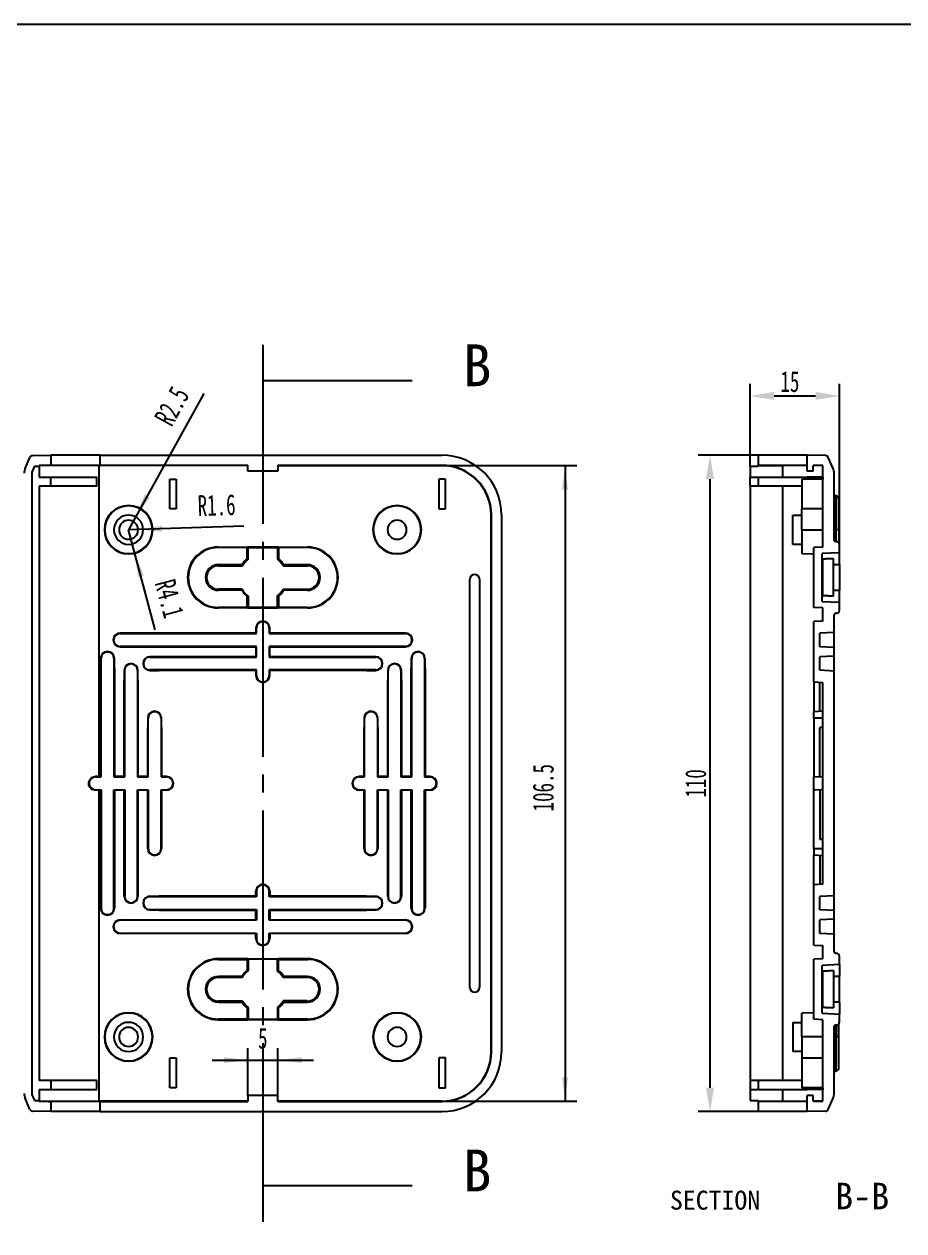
# Model space of a CAD drawing. Header units: millimetres. Extents: x 70 to 542, y 32 to 464.
# Drawn here: x 272.3 to 419.7, y 262.2 to 464.5 of the extents above; entities that cross this region are included whole.
import ezdxf

# ---------------------------------------------------------------- set-up
doc = ezdxf.new("R2010")
doc.units = ezdxf.units.MM
doc.header["$PDSIZE"] = -5
doc.linetypes.add('EB_DASHDOT', pattern=[39, 30, -3, 3, -3])
doc.layers.get('Defpoints').update_dxf_attribs({"linetype": 'CONTINUOUS'})
for name, color, linetype in [('1', 7, 'CONTINUOUS'), ('CAXA4', 3, 'CONTINUOUS'), ('TOP', 7, 'CONTINUOUS')]:
    doc.layers.add(name, color=color, linetype=linetype)
doc.styles.add('USERTXTSTYLE1', font='', dxfattribs={"width": 1.32619})
doc.styles.add('USERTXTSTYLE2', font='', dxfattribs={"width": 1.308886})
doc.styles.add('USERTXTSTYLE3', font='', dxfattribs={"width": 1.284056})
doc.styles.add('标准', font='', dxfattribs={"width": 0.667})
doc.styles.get('USERTXTSTYLE1').set_extended_font_data('仿宋_GB2312')
doc.styles.get('USERTXTSTYLE2').set_extended_font_data('仿宋_GB2312')
doc.styles.get('USERTXTSTYLE3').set_extended_font_data('仿宋_GB2312')
doc.styles.get('标准').set_extended_font_data('仿宋_GB2312')
doc.dimstyles.new('标准', dxfattribs={"dimtxt": 3.5, "dimasz": 4, "dimexe": 2, "dimexo": 0, "dimtad": 1, "dimdec": 1, "dimdsep": 46, "dimtxsty": '标准', "dimcen": 0, "dimdle": 6, "dimazin": 0, "dimtfac": 1, "dimtdec": 3, "dimtmove": 0, "dimatfit": 3, "dimfxl": 1, "dimtolj": 1, "dimtzin": 0, "dimarcsym": 0})

# ---------------------------------------------------------------- blocks, each defined once
blk = doc.blocks.new('*D2')
at = {"layer": 'CAXA4', "linetype": 'Continuous'}
for points in [[(362.93, 390.46), (362.43, 386.46), (363.43, 386.46)], [(362.93, 283.98), (362.43, 287.98), (363.43, 287.98)]]:
    blk.add_hatch(color=0, dxfattribs=at).paths.add_polyline_path(points, flags=0)
at = {"layer": 'CAXA4', "color": 0, "linetype": 'Continuous'}
for p, q in [((314.79, 390.46), (364.93, 390.46)), ((362.93, 390.46), (362.93, 283.98)), ((342.29, 283.98), (364.93, 283.98))]:
    blk.add_line(p, q, dxfattribs=at)
at = {"layer": 'CAXA4', "color": 0, "linetype": 'Continuous', "insert": (357.51, 332.52), "char_height": 3.5, "attachment_point": 1, "rotation": 90, "style": '标准'}
blk.add_mtext('\\f仿宋_GB2312|b0|i0|p34;106.5', dxfattribs=at)
blk = doc.blocks.new('*D3')
at = {"layer": 'CAXA4', "linetype": 'Continuous'}
for points in [[(309.79, 290.83), (305.79, 290.33), (305.79, 291.33)], [(314.79, 290.83), (318.79, 290.33), (318.79, 291.33)]]:
    blk.add_hatch(color=0, dxfattribs=at).paths.add_polyline_path(points, flags=0)
at = {"layer": 'CAXA4', "color": 0, "linetype": 'Continuous'}
for p, q in [((309.79, 284.92), (309.79, 292.83)), ((314.79, 284.92), (314.79, 292.83)), ((303.79, 290.83), (320.79, 290.83))]:
    blk.add_line(p, q, dxfattribs=at)
at = {"layer": 'CAXA4', "color": 0, "linetype": 'Continuous', "insert": (311.49, 296.25), "char_height": 3.5, "attachment_point": 1, "style": '标准'}
blk.add_mtext('\\f仿宋_GB2312|b0|i0|p34;5', dxfattribs=at)
blk = doc.blocks.new('*D4')
at = {"layer": 'CAXA4', "linetype": 'Continuous'}
blk.add_hatch(color=0, dxfattribs=at).paths.add_polyline_path([(290.97, 381.87), (292.47, 385.61), (293.34, 385.13)], flags=0)
at = {"layer": 'CAXA4', "color": 0, "linetype": 'Continuous'}
blk.add_line((302.38, 402.56), (289.79, 379.72), dxfattribs=at)
at = {"layer": 'CAXA4', "color": 0, "linetype": 'Continuous', "insert": (293.96, 398.5), "char_height": 3.5, "attachment_point": 1, "rotation": 61.1202, "style": '标准'}
blk.add_mtext('\\f仿宋_GB2312|b0|i0|p34;R2.5', dxfattribs=at)
blk = doc.blocks.new('*D5')
at = {"layer": 'CAXA4', "linetype": 'Continuous'}
blk.add_hatch(color=0, dxfattribs=at).paths.add_polyline_path([(291.39, 379.77), (295.37, 380.39), (295.4, 379.39)], flags=0)
at = {"layer": 'CAXA4', "color": 0, "linetype": 'Continuous'}
blk.add_line((309.09, 380.31), (289.79, 379.72), dxfattribs=at)
at = {"layer": 'CAXA4', "color": 0, "linetype": 'Continuous', "insert": (301.31, 385.5), "char_height": 3.5, "attachment_point": 1, "rotation": 1.7402, "style": '标准'}
blk.add_mtext('\\f仿宋_GB2312|b0|i0|p34;R1.6', dxfattribs=at)
blk = doc.blocks.new('*D6')
at = {"layer": 'CAXA4', "linetype": 'Continuous'}
blk.add_hatch(color=0, dxfattribs=at).paths.add_polyline_path([(290.83, 375.8), (292.35, 372.06), (291.38, 371.8)], flags=0)
at = {"layer": 'CAXA4', "color": 0, "linetype": 'Continuous'}
blk.add_line((294.25, 362.95), (289.79, 379.72), dxfattribs=at)
at = {"layer": 'CAXA4', "color": 0, "linetype": 'Continuous', "insert": (297.53, 371.71), "char_height": 3.5, "attachment_point": 1, "rotation": 284.9033, "style": '标准'}
blk.add_mtext('\\f仿宋_GB2312|b0|i0|p34;R4.1', dxfattribs=at)
blk = doc.blocks.new('*D7')
at = {"layer": 'Defpoints', "color": 0}
for p in [(408.92, 402.15), (393.97, 390.38), (408.92, 377.22)]:
    blk.add_point(p, dxfattribs=at)
at = {"layer": 'TOP', "color": 0, "lineweight": -2}
for p, q in [((393.97, 390.38), (393.97, 404.15)), ((408.92, 377.22), (408.92, 404.15)), ((397.97, 402.15), (404.92, 402.15))]:
    blk.add_line(p, q, dxfattribs=at)
at = {"layer": 'TOP', "color": 0}
for points in [[(397.97, 402.82), (397.97, 401.48), (393.97, 402.15)], [(404.92, 402.82), (404.92, 401.48), (408.92, 402.15)]]:
    blk.add_solid(points, dxfattribs=at)
at = {"layer": 'TOP', "color": 0, "insert": (400.61, 404.53), "char_height": 3.5, "attachment_point": 5, "style": '标准'}
blk.add_mtext('\\A1;15', dxfattribs=at)
blk = doc.blocks.new('*D8')
at = {"layer": 'Defpoints', "color": 0}
for p in [(395.27, 392.22), (387.22, 282.22), (395.27, 282.22)]:
    blk.add_point(p, dxfattribs=at)
at = {"layer": 'TOP', "color": 0, "lineweight": -2}
for p, q in [((395.27, 392.22), (385.22, 392.22)), ((387.22, 388.22), (387.22, 286.22)), ((395.27, 282.22), (385.22, 282.22))]:
    blk.add_line(p, q, dxfattribs=at)
at = {"layer": 'TOP', "color": 0}
for points in [[(386.55, 388.22), (387.89, 388.22), (387.22, 392.22)], [(386.55, 286.22), (387.89, 286.22), (387.22, 282.22)]]:
    blk.add_solid(points, dxfattribs=at)
at = {"layer": 'TOP', "color": 0, "insert": (384.84, 337.22), "char_height": 3.5, "attachment_point": 5, "rotation": 90, "style": '标准'}
blk.add_mtext('\\A1;110', dxfattribs=at)

msp = doc.modelspace()

# ---------------------------------------------------------------- linework, layer by layer
at = {"layer": '1', "color": 7, "linetype": 'EB_DASHDOT'}
msp.add_line((312.29, 410.69), (312.29, 263.76), dxfattribs=at)
at = {"layer": '1', "color": 7, "linetype": 'Continuous'}
for p, q in [((337.29, 404.69), (312.29, 404.69)), ((272.46, 390), (273.26, 391.85)), ((274.03, 390.36), (273.59, 389.35)), ((273.71, 392.15), (276.79, 392.22)), ((274.03, 390.36), (274.79, 390.38)), ((274.79, 390.48), (274.79, 390.38)), ((274.79, 390.38), (274.79, 388.52)), ((276.79, 392.22), (276.79, 390.52)), ((284.84, 338.38), (284.84, 390.46)), ((285.04, 390.52), (285.04, 392.22)), ((285.04, 392.22), (342.29, 392.22)), ((285.04, 390.52), (309.79, 390.52)), ((309.79, 390.46), (285.04, 390.46)), ((309.79, 389.52), (309.79, 390.52)), ((314.79, 390.52), (314.79, 389.52)), ((314.79, 390.52), (342.29, 390.52)), ((342.29, 390.46), (314.79, 390.46)), ((393.97, 390.38), (395.27, 390.38)), ((393.97, 390.38), (393.97, 388.52)), ((395.27, 392.22), (395.27, 390.52)), ((395.27, 390.48), (395.27, 390.38)), ((399.36, 390.46), (399.36, 388.52)), ((403.52, 389.52), (403.52, 392.22)), ((406.6, 392.15), (403.52, 392.22)), ((406.12, 390.46), (404.52, 390.5)), ((404.52, 389.52), (404.52, 390.5)), ((406.12, 376.82), (406.12, 390.46)), ((407.85, 390), (407.05, 391.85)), ((273.59, 389.35), (273.59, 285.09)), ((274.79, 388.52), (276.79, 388.52)), ((276.79, 388.52), (284.49, 388.52)), ((276.79, 387.02), (276.79, 388.52)), ((284.49, 387.02), (284.49, 388.52)), ((314.79, 389.52), (309.79, 389.52)), ((393.97, 388.52), (395.27, 388.52)), ((393.97, 387.02), (393.97, 388.52)), ((395.27, 388.52), (395.27, 387.02)), ((395.27, 388.52), (403.5, 388.52)), ((406.11, 388.52), (403.5, 388.52)), ((403.5, 388.22), (403.5, 388.52)), ((404.52, 389.52), (403.52, 389.52)), ((406.11, 388.52), (406.11, 388.22)), ((408.02, 377.97), (408.02, 389.21)), ((274.79, 387.02), (274.79, 287.42)), ((276.79, 387.02), (274.79, 387.02)), ((284.49, 387.02), (276.79, 387.02)), ((296.69, 383.22), (296.69, 388.22)), ((296.69, 388.22), (297.79, 388.22)), ((297.79, 388.22), (297.79, 383.22)), ((342.89, 388.22), (341.79, 388.22)), ((341.79, 388.22), (341.79, 383.22)), ((342.89, 383.22), (342.89, 388.22)), ((395.27, 387.02), (393.97, 387.02)), ((393.97, 387.02), (393.97, 287.42)), ((402.62, 387.02), (395.27, 387.02)), ((399.36, 387.02), (399.36, 287.42)), ((406.12, 388.22), (402.62, 388.22)), ((402.62, 388.22), (402.62, 383.22)), ((408.34, 385.41), (408.26, 385.41)), ((408.26, 385.41), (408.26, 379.72)), ((408.34, 385.41), (408.34, 379.72)), ((408.82, 384.91), (408.82, 379.72)), ((297.79, 383.22), (296.69, 383.22)), ((341.79, 383.22), (342.89, 383.22)), ((350.53, 292.22), (350.53, 382.22)), ((350.59, 292.22), (350.59, 382.22)), ((352.29, 382.22), (352.29, 292.22)), ((406.12, 383.22), (402.62, 383.22)), ((402.62, 379.72), (402.62, 383.22)), ((401.12, 382.17), (402.62, 382.17)), ((401.12, 377.27), (401.12, 382.17)), ((285.73, 379.72), (285.79, 379.72)), ((293.79, 379.72), (293.85, 379.72)), ((330.73, 379.72), (330.79, 379.72)), ((338.79, 379.72), (338.85, 379.72)), ((402.62, 379.72), (406.12, 379.72)), ((402.62, 379.72), (402.62, 375.72)), ((408.26, 377.72), (408.26, 379.72)), ((408.26, 379.72), (408.34, 379.72)), ((408.34, 377.72), (408.34, 379.72)), ((408.82, 379.72), (408.34, 379.72)), ((408.82, 379.72), (408.82, 377.52)), ((304.79, 376.73), (304.79, 376.82)), ((304.79, 376.82), (309.73, 376.82)), ((309.64, 376.73), (304.79, 376.73)), ((309.73, 376.82), (309.64, 376.73)), ((309.64, 374.85), (309.64, 376.73)), ((314.85, 376.82), (309.73, 376.82)), ((309.81, 376.74), (309.73, 376.82)), ((309.81, 376.74), (314.77, 376.74)), ((309.81, 374.77), (309.81, 376.74)), ((314.85, 376.82), (314.77, 376.74)), ((314.77, 376.74), (314.77, 374.77)), ((314.94, 376.73), (314.85, 376.82)), ((314.85, 376.82), (319.79, 376.82)), ((314.94, 376.73), (314.94, 374.85)), ((319.79, 376.73), (314.94, 376.73)), ((319.79, 376.82), (319.79, 376.73)), ((402.62, 377.27), (401.12, 377.27)), ((406.12, 376.82), (404.62, 376.74)), ((404.62, 366.7), (404.62, 376.74)), ((408.42, 377.72), (408.27, 377.72)), ((408.92, 375.87), (408.92, 377.22)), ((402.62, 375.72), (404.62, 375.69)), ((408.92, 375.87), (406.02, 375.72)), ((406.02, 367.72), (406.02, 375.72)), ((406.12, 368.59), (406.12, 374.85)), ((407.92, 373.87), (407.92, 374.85)), ((408.92, 373.92), (408.92, 375.87)), ((304.84, 373.87), (308.8, 373.87)), ((304.84, 373.77), (304.84, 373.7)), ((308.86, 373.77), (304.84, 373.77)), ((304.84, 373.7), (308.9, 373.7)), ((315.68, 373.7), (319.74, 373.7)), ((319.74, 373.77), (315.72, 373.77)), ((315.78, 373.87), (319.74, 373.87)), ((319.74, 373.7), (319.74, 373.77)), ((407.92, 369.57), (407.92, 373.87)), ((408.92, 373.92), (408.92, 369.52)), ((346.99, 303.02), (346.99, 371.42)), ((348.59, 371.42), (348.59, 303.02)), ((304.84, 369.75), (304.84, 369.67)), ((308.81, 369.75), (304.84, 369.75)), ((304.84, 369.67), (308.86, 369.67)), ((308.8, 369.57), (304.84, 369.57)), ((309.64, 366.72), (309.64, 368.59)), ((309.81, 368.58), (309.81, 366.7)), ((314.77, 366.7), (314.77, 368.68)), ((314.94, 368.59), (314.94, 366.72)), ((315.68, 369.75), (319.74, 369.75)), ((315.72, 369.67), (319.74, 369.67)), ((319.74, 369.57), (315.78, 369.57)), ((319.74, 369.67), (319.74, 369.75)), ((407.92, 368.59), (407.92, 369.57)), ((408.92, 367.57), (408.92, 369.52)), ((304.79, 366.72), (309.64, 366.72)), ((304.79, 366.62), (304.79, 366.72)), ((309.73, 366.62), (304.79, 366.62)), ((309.64, 366.72), (309.73, 366.62)), ((309.73, 366.62), (309.81, 366.7)), ((309.73, 366.62), (314.85, 366.62)), ((314.77, 366.7), (309.81, 366.7)), ((314.77, 366.7), (314.85, 366.62)), ((314.85, 366.62), (314.94, 366.72)), ((319.79, 366.62), (314.85, 366.62)), ((314.94, 366.72), (319.79, 366.72)), ((319.79, 366.72), (319.79, 366.62)), ((406.12, 366.62), (404.62, 366.7)), ((406.02, 367.72), (408.92, 367.57)), ((406.12, 364.4), (406.12, 366.62)), ((408.92, 366.22), (408.92, 367.57)), ((406.12, 364.4), (404.62, 364.32)), ((404.62, 354.22), (404.62, 364.32)), ((408.02, 362.5), (408.02, 365.47)), ((408.42, 365.72), (408.27, 365.72)), ((288.36, 362.4), (288.36, 362.32)), ((289.94, 362.4), (288.36, 362.4)), ((288.36, 362.32), (311.21, 362.32)), ((289.94, 362.4), (311.14, 362.4)), ((289.94, 362.4), (289.94, 362.38)), ((311.16, 362.38), (289.94, 362.38)), ((311.21, 363.25), (311.14, 363.25)), ((311.14, 363.25), (311.14, 362.4)), ((311.14, 362.4), (311.16, 362.38)), ((311.21, 362.32), (311.16, 362.38)), ((311.21, 362.32), (311.21, 363.25)), ((313.44, 363.25), (313.36, 363.25)), ((313.36, 363.25), (313.36, 362.32)), ((313.42, 362.38), (313.36, 362.32)), ((313.36, 362.32), (336.21, 362.32)), ((313.42, 362.38), (313.44, 362.4)), ((334.64, 362.38), (313.42, 362.38)), ((313.44, 362.4), (313.44, 363.25)), ((313.44, 362.4), (334.64, 362.4)), ((336.21, 362.4), (334.64, 362.4)), ((334.64, 362.38), (334.64, 362.4)), ((336.21, 362.32), (336.21, 362.4)), ((408.02, 362.5), (405.62, 362.38)), ((405.62, 360.12), (405.62, 362.38)), ((408.02, 359.99), (408.02, 362.5)), ((288.36, 360.17), (288.36, 360.09)), ((311.21, 360.17), (288.36, 360.17)), ((288.36, 360.09), (289.94, 360.09)), ((289.94, 360.12), (289.94, 360.09)), ((289.94, 360.12), (311.16, 360.12)), ((311.14, 360.09), (289.94, 360.09)), ((311.16, 360.12), (311.14, 360.09)), ((311.14, 360.09), (311.14, 358.45)), ((311.21, 360.17), (311.16, 360.12)), ((311.21, 358.37), (311.21, 360.17)), ((313.42, 360.12), (313.36, 360.17)), ((313.36, 360.17), (313.36, 358.37)), ((336.21, 360.17), (313.36, 360.17)), ((313.44, 360.09), (313.42, 360.12)), ((313.42, 360.12), (334.64, 360.12)), ((313.44, 358.45), (313.44, 360.09)), ((334.64, 360.09), (313.44, 360.09)), ((334.64, 360.09), (334.64, 360.12)), ((334.64, 360.09), (336.21, 360.09)), ((336.21, 360.09), (336.21, 360.17)), ((408.02, 359.99), (405.62, 360.12)), ((408.02, 358.55), (408.02, 359.99)), ((285.11, 358.15), (285.11, 356.57)), ((285.19, 358.15), (285.11, 358.15)), ((285.19, 338.3), (285.19, 358.15)), ((287.42, 358.15), (287.34, 358.15)), ((287.34, 358.15), (287.34, 338.3)), ((287.42, 356.57), (287.42, 358.15)), ((293.36, 358.45), (293.36, 358.37)), ((294.94, 358.45), (293.36, 358.45)), ((293.36, 358.37), (311.21, 358.37)), ((294.94, 358.45), (294.94, 358.43)), ((294.94, 358.45), (311.14, 358.45)), ((311.16, 358.43), (294.94, 358.43)), ((311.14, 358.45), (311.16, 358.43)), ((311.21, 358.37), (311.16, 358.43)), ((313.42, 358.43), (313.36, 358.37)), ((313.36, 358.37), (331.21, 358.37)), ((313.42, 358.43), (313.44, 358.45)), ((329.64, 358.43), (313.42, 358.43)), ((313.44, 358.45), (329.64, 358.45)), ((331.21, 358.45), (329.64, 358.45)), ((329.64, 358.43), (329.64, 358.45)), ((331.21, 358.37), (331.21, 358.45)), ((337.16, 358.15), (337.16, 356.57)), ((337.24, 358.15), (337.16, 358.15)), ((337.24, 338.3), (337.24, 358.15)), ((339.47, 358.15), (339.39, 358.15)), ((339.39, 358.15), (339.39, 338.3)), ((339.47, 356.57), (339.47, 358.15)), ((408.02, 358.55), (405.62, 358.43)), ((405.62, 356.17), (405.62, 358.43)), ((408.02, 356.04), (408.02, 358.55)), ((285.11, 338.38), (285.11, 356.57)), ((285.14, 356.57), (285.11, 356.57)), ((285.14, 356.57), (285.14, 338.35)), ((287.39, 338.35), (287.39, 356.57)), ((287.42, 356.57), (287.39, 356.57)), ((287.42, 356.57), (287.42, 338.38)), ((289.06, 356.15), (289.06, 354.57)), ((289.14, 356.15), (289.06, 356.15)), ((289.14, 338.3), (289.14, 356.15)), ((291.37, 356.15), (291.29, 356.15)), ((291.29, 356.15), (291.29, 338.3)), ((291.37, 354.57), (291.37, 356.15)), ((293.36, 356.22), (293.36, 356.14)), ((311.21, 356.22), (293.36, 356.22)), ((293.36, 356.14), (294.94, 356.14)), ((294.94, 356.17), (294.94, 356.14)), ((294.94, 356.17), (311.16, 356.17)), ((311.14, 356.14), (294.94, 356.14)), ((311.16, 356.17), (311.14, 356.14)), ((311.14, 356.14), (311.14, 355.3)), ((311.21, 356.22), (311.16, 356.17)), ((311.21, 355.3), (311.21, 356.22)), ((313.36, 356.22), (313.42, 356.17)), ((313.36, 356.22), (313.36, 355.3)), ((331.21, 356.22), (313.36, 356.22)), ((313.44, 356.14), (313.42, 356.17)), ((313.42, 356.17), (329.64, 356.17)), ((313.44, 355.3), (313.44, 356.14)), ((329.64, 356.14), (313.44, 356.14)), ((329.64, 356.14), (329.64, 356.17)), ((329.64, 356.14), (331.21, 356.14)), ((331.21, 356.14), (331.21, 356.22)), ((333.21, 356.15), (333.21, 354.57)), ((333.29, 356.15), (333.21, 356.15)), ((333.29, 338.3), (333.29, 356.15)), ((335.52, 356.15), (335.44, 356.15)), ((335.44, 356.15), (335.44, 338.3)), ((335.52, 354.57), (335.52, 356.15)), ((337.19, 356.57), (337.16, 356.57)), ((337.16, 338.38), (337.16, 356.57)), ((337.19, 356.57), (337.19, 338.35)), ((339.44, 338.35), (339.44, 356.57)), ((339.47, 356.57), (339.44, 356.57)), ((339.47, 356.57), (339.47, 338.38)), ((408.02, 356.04), (405.62, 356.17)), ((408.02, 318.4), (408.02, 356.04)), ((289.06, 338.38), (289.06, 354.57)), ((289.09, 354.57), (289.06, 354.57)), ((289.09, 354.57), (289.09, 338.35)), ((291.37, 354.57), (291.34, 354.57)), ((291.34, 338.35), (291.34, 354.57)), ((291.37, 354.57), (291.37, 338.38)), ((311.14, 355.3), (311.21, 355.3)), ((313.36, 355.3), (313.44, 355.3)), ((333.24, 354.57), (333.21, 354.57)), ((333.21, 338.38), (333.21, 354.57)), ((333.24, 354.57), (333.24, 338.35)), ((335.49, 338.35), (335.49, 354.57)), ((335.52, 354.57), (335.49, 354.57)), ((335.52, 354.57), (335.52, 338.38)), ((404.62, 354.22), (406.12, 354.14)), ((404.62, 354.22), (404.62, 349.22)), ((405.62, 349.28), (405.62, 354.17)), ((406.12, 320.3), (406.12, 354.14)), ((293.09, 348.15), (293.01, 348.15)), ((293.01, 348.15), (293.01, 346.57)), ((293.09, 338.3), (293.09, 348.15)), ((295.32, 348.15), (295.24, 348.15)), ((295.24, 348.15), (295.24, 338.3)), ((295.32, 346.57), (295.32, 348.15)), ((329.26, 348.15), (329.26, 346.57)), ((329.34, 348.15), (329.26, 348.15)), ((329.34, 338.3), (329.34, 348.15)), ((331.57, 348.15), (331.49, 348.15)), ((331.49, 348.15), (331.49, 338.3)), ((331.57, 346.57), (331.57, 348.15)), ((406.12, 349.3), (404.62, 349.22)), ((404.62, 348.15), (404.62, 349.22)), ((406.12, 348.15), (404.62, 348.15)), ((404.62, 348.15), (404.62, 338.3)), ((293.04, 346.57), (293.01, 346.57)), ((293.01, 338.38), (293.01, 346.57)), ((293.04, 346.57), (293.04, 338.35)), ((295.32, 346.57), (295.29, 346.57)), ((295.29, 338.35), (295.29, 346.57)), ((295.32, 346.57), (295.32, 338.38)), ((329.26, 338.38), (329.26, 346.57)), ((329.29, 346.57), (329.26, 346.57)), ((329.29, 346.57), (329.29, 338.35)), ((331.54, 338.35), (331.54, 346.57)), ((331.57, 346.57), (331.54, 346.57)), ((331.57, 346.57), (331.57, 338.38)), ((406.12, 346.57), (405.62, 346.57)), ((405.62, 338.35), (405.62, 346.57)), ((284.26, 338.38), (284.26, 338.3)), ((284.26, 338.3), (285.19, 338.3)), ((285.11, 338.38), (284.84, 338.38)), ((285.14, 338.35), (285.11, 338.38)), ((285.19, 338.3), (285.14, 338.35)), ((287.34, 338.3), (287.39, 338.35)), ((287.34, 338.3), (289.14, 338.3)), ((287.42, 338.38), (287.39, 338.35)), ((289.06, 338.38), (287.42, 338.38)), ((289.09, 338.35), (289.06, 338.38)), ((289.09, 338.35), (289.14, 338.3)), ((291.34, 338.35), (291.29, 338.3)), ((291.29, 338.3), (293.09, 338.3)), ((291.37, 338.38), (291.34, 338.35)), ((293.01, 338.38), (291.37, 338.38)), ((293.04, 338.35), (293.01, 338.38)), ((293.09, 338.3), (293.04, 338.35)), ((295.24, 338.3), (295.29, 338.35)), ((295.24, 338.3), (296.16, 338.3)), ((295.32, 338.38), (295.29, 338.35)), ((296.16, 338.38), (295.32, 338.38)), ((296.16, 338.3), (296.16, 338.38)), ((328.41, 338.38), (328.41, 338.3)), ((329.26, 338.38), (328.41, 338.38)), ((328.41, 338.3), (329.34, 338.3)), ((329.29, 338.35), (329.26, 338.38)), ((329.34, 338.3), (329.29, 338.35)), ((331.49, 338.3), (331.54, 338.35)), ((331.49, 338.3), (333.29, 338.3)), ((331.57, 338.38), (331.54, 338.35)), ((333.21, 338.38), (331.57, 338.38)), ((333.24, 338.35), (333.21, 338.38)), ((333.29, 338.3), (333.24, 338.35)), ((335.44, 338.3), (335.49, 338.35)), ((335.44, 338.3), (337.24, 338.3)), ((335.52, 338.38), (335.49, 338.35)), ((337.16, 338.38), (335.52, 338.38)), ((337.19, 338.35), (337.16, 338.38)), ((337.24, 338.3), (337.19, 338.35)), ((339.39, 338.3), (339.44, 338.35)), ((339.39, 338.3), (340.31, 338.3)), ((339.47, 338.38), (339.44, 338.35)), ((340.31, 338.38), (339.47, 338.38)), ((340.31, 338.3), (340.31, 338.38)), ((404.62, 338.3), (406.12, 338.38)), ((404.62, 336.15), (404.62, 338.3)), ((284.26, 336.15), (284.26, 336.07)), ((284.26, 336.15), (285.19, 336.15)), ((285.11, 336.07), (284.84, 336.07)), ((284.84, 283.98), (284.84, 336.07)), ((285.11, 336.07), (285.14, 336.1)), ((285.11, 317.87), (285.11, 336.07)), ((285.14, 336.1), (285.19, 336.15)), ((285.14, 317.87), (285.14, 336.1)), ((285.19, 336.15), (285.19, 316.3)), ((287.39, 336.1), (287.34, 336.15)), ((287.34, 316.3), (287.34, 336.15)), ((287.34, 336.15), (289.14, 336.15)), ((287.39, 336.1), (287.42, 336.07)), ((287.39, 336.1), (287.39, 317.87)), ((289.06, 336.07), (287.42, 336.07)), ((287.42, 336.07), (287.42, 317.87)), ((289.09, 336.1), (289.06, 336.07)), ((289.06, 319.87), (289.06, 336.07)), ((289.09, 336.1), (289.14, 336.15)), ((289.09, 319.87), (289.09, 336.1)), ((289.14, 336.15), (289.14, 318.3)), ((291.34, 336.1), (291.29, 336.15)), ((291.29, 318.3), (291.29, 336.15)), ((291.29, 336.15), (293.09, 336.15)), ((291.34, 336.1), (291.37, 336.07)), ((291.34, 336.1), (291.34, 319.87)), ((293.01, 336.07), (291.37, 336.07)), ((291.37, 336.07), (291.37, 319.87)), ((293.01, 336.07), (293.04, 336.1)), ((293.01, 327.87), (293.01, 336.07)), ((293.04, 336.1), (293.09, 336.15)), ((293.04, 327.87), (293.04, 336.1)), ((293.09, 336.15), (293.09, 326.3)), ((295.29, 336.1), (295.24, 336.15)), ((295.24, 326.3), (295.24, 336.15)), ((295.24, 336.15), (296.16, 336.15)), ((295.29, 336.1), (295.32, 336.07)), ((295.29, 336.1), (295.29, 327.87)), ((296.16, 336.07), (295.32, 336.07)), ((295.32, 336.07), (295.32, 327.87)), ((296.16, 336.07), (296.16, 336.15)), ((328.41, 336.15), (328.41, 336.07)), ((328.41, 336.15), (329.34, 336.15)), ((329.26, 336.07), (328.41, 336.07)), ((329.26, 336.07), (329.29, 336.1)), ((329.26, 327.87), (329.26, 336.07)), ((329.29, 336.1), (329.34, 336.15)), ((329.29, 327.87), (329.29, 336.1)), ((329.34, 336.15), (329.34, 326.3)), ((331.54, 336.1), (331.49, 336.15)), ((331.49, 336.15), (333.29, 336.15)), ((331.49, 326.3), (331.49, 336.15)), ((331.54, 336.1), (331.57, 336.07)), ((331.54, 336.1), (331.54, 327.87)), ((333.21, 336.07), (331.57, 336.07)), ((331.57, 336.07), (331.57, 327.87)), ((333.21, 336.07), (333.24, 336.1)), ((333.21, 319.87), (333.21, 336.07)), ((333.24, 336.1), (333.29, 336.15)), ((333.24, 319.87), (333.24, 336.1)), ((333.29, 336.15), (333.29, 318.3)), ((335.49, 336.1), (335.44, 336.15)), ((335.44, 336.15), (337.24, 336.15)), ((335.44, 318.3), (335.44, 336.15)), ((335.49, 336.1), (335.49, 319.87)), ((335.49, 336.1), (335.52, 336.07)), ((337.16, 336.07), (335.52, 336.07)), ((335.52, 336.07), (335.52, 319.87)), ((337.16, 336.07), (337.19, 336.1)), ((337.16, 317.87), (337.16, 336.07)), ((337.19, 336.1), (337.24, 336.15)), ((337.19, 317.87), (337.19, 336.1)), ((337.24, 336.15), (337.24, 316.3)), ((339.44, 336.1), (339.39, 336.15)), ((339.39, 336.15), (340.31, 336.15)), ((339.39, 316.3), (339.39, 336.15)), ((339.47, 336.07), (339.44, 336.1)), ((339.44, 336.1), (339.44, 317.87)), ((340.31, 336.07), (339.47, 336.07)), ((339.47, 336.07), (339.47, 317.87)), ((340.31, 336.07), (340.31, 336.15)), ((406.12, 336.07), (404.62, 336.15)), ((404.62, 326.3), (404.62, 336.15)), ((405.62, 336.1), (405.62, 327.87)), ((293.01, 326.3), (293.01, 327.87)), ((293.01, 327.87), (293.04, 327.87)), ((295.29, 327.87), (295.32, 327.87)), ((295.32, 327.87), (295.32, 326.3)), ((329.26, 326.3), (329.26, 327.87)), ((329.26, 327.87), (329.29, 327.87)), ((331.54, 327.87), (331.57, 327.87)), ((331.57, 327.87), (331.57, 326.3)), ((405.62, 327.87), (406.12, 327.87)), ((293.01, 326.3), (293.09, 326.3)), ((295.24, 326.3), (295.32, 326.3)), ((329.26, 326.3), (329.34, 326.3)), ((331.49, 326.3), (331.57, 326.3)), ((404.62, 326.3), (406.12, 326.3)), ((404.62, 326.3), (404.62, 325.22)), ((404.62, 325.22), (406.12, 325.14)), ((404.62, 320.22), (404.62, 325.22)), ((405.62, 325.17), (405.62, 320.28)), ((289.06, 318.3), (289.06, 319.87)), ((289.06, 319.87), (289.09, 319.87)), ((291.34, 319.87), (291.37, 319.87)), ((291.37, 319.87), (291.37, 318.3)), ((333.21, 318.3), (333.21, 319.87)), ((333.21, 319.87), (333.24, 319.87)), ((335.49, 319.87), (335.52, 319.87)), ((335.52, 319.87), (335.52, 318.3)), ((406.12, 320.3), (404.62, 320.22)), ((404.62, 310.12), (404.62, 320.22)), ((285.11, 316.3), (285.11, 317.87)), ((285.11, 317.87), (285.14, 317.87)), ((287.39, 317.87), (287.42, 317.87)), ((287.42, 317.87), (287.42, 316.3)), ((289.06, 318.3), (289.14, 318.3)), ((291.29, 318.3), (291.37, 318.3)), ((293.36, 318.3), (293.36, 318.22)), ((293.36, 318.3), (294.94, 318.3)), ((311.21, 318.22), (293.36, 318.22)), ((294.94, 318.3), (294.94, 318.28)), ((311.14, 318.3), (294.94, 318.3)), ((294.94, 318.28), (311.16, 318.28)), ((311.21, 319.15), (311.14, 319.15)), ((311.14, 318.3), (311.14, 319.15)), ((311.16, 318.28), (311.14, 318.3)), ((311.16, 318.28), (311.21, 318.22)), ((311.21, 319.15), (311.21, 318.22)), ((313.44, 319.15), (313.36, 319.15)), ((313.36, 318.22), (313.36, 319.15)), ((313.36, 318.22), (313.42, 318.28)), ((331.21, 318.22), (313.36, 318.22)), ((313.44, 318.3), (313.42, 318.28)), ((313.42, 318.28), (329.64, 318.28)), ((313.44, 319.15), (313.44, 318.3)), ((329.64, 318.3), (313.44, 318.3)), ((329.64, 318.3), (331.21, 318.3)), ((329.64, 318.28), (329.64, 318.3)), ((331.21, 318.22), (331.21, 318.3)), ((333.21, 318.3), (333.29, 318.3)), ((335.44, 318.3), (335.52, 318.3)), ((337.16, 316.3), (337.16, 317.87)), ((337.16, 317.87), (337.19, 317.87)), ((339.44, 317.87), (339.47, 317.87)), ((339.47, 317.87), (339.47, 316.3)), ((408.02, 318.4), (405.62, 318.28)), ((405.62, 316.02), (405.62, 318.28)), ((408.02, 315.89), (408.02, 318.4)), ((285.11, 316.3), (285.19, 316.3)), ((287.34, 316.3), (287.42, 316.3)), ((293.36, 316.07), (293.36, 315.99)), ((293.36, 316.07), (311.21, 316.07)), ((294.94, 315.99), (293.36, 315.99)), ((311.16, 316.02), (294.94, 316.02)), ((294.94, 316.02), (294.94, 315.99)), ((294.94, 315.99), (311.14, 315.99)), ((311.14, 315.99), (311.16, 316.02)), ((311.14, 314.35), (311.14, 315.99)), ((311.16, 316.02), (311.21, 316.07)), ((311.21, 316.07), (311.21, 314.27)), ((313.42, 316.02), (313.36, 316.07)), ((313.36, 314.27), (313.36, 316.07)), ((313.36, 316.07), (331.21, 316.07)), ((329.64, 316.02), (313.42, 316.02)), ((313.42, 316.02), (313.44, 315.99)), ((313.44, 315.99), (313.44, 314.35)), ((313.44, 315.99), (329.64, 315.99)), ((329.64, 315.99), (329.64, 316.02)), ((331.21, 315.99), (329.64, 315.99)), ((331.21, 315.99), (331.21, 316.07)), ((337.16, 316.3), (337.24, 316.3)), ((339.39, 316.3), (339.47, 316.3)), ((408.02, 315.89), (405.62, 316.02)), ((408.02, 314.45), (408.02, 315.89)), ((288.36, 314.35), (288.36, 314.27)), ((288.36, 314.35), (289.94, 314.35)), ((311.21, 314.27), (288.36, 314.27)), ((289.94, 314.35), (289.94, 314.33)), ((289.94, 314.35), (311.14, 314.35)), ((289.94, 314.33), (311.16, 314.33)), ((311.16, 314.33), (311.14, 314.35)), ((311.21, 314.27), (311.16, 314.33)), ((313.36, 314.27), (313.42, 314.33)), ((336.21, 314.27), (313.36, 314.27)), ((313.44, 314.35), (313.42, 314.33)), ((313.42, 314.33), (334.64, 314.33)), ((313.44, 314.35), (334.64, 314.35)), ((334.64, 314.35), (336.21, 314.35)), ((334.64, 314.33), (334.64, 314.35)), ((336.21, 314.27), (336.21, 314.35)), ((408.02, 314.45), (405.62, 314.33)), ((405.62, 312.07), (405.62, 314.33)), ((408.02, 311.94), (408.02, 314.45)), ((288.36, 312.12), (288.36, 312.04)), ((288.36, 312.12), (311.21, 312.12)), ((289.94, 312.04), (288.36, 312.04)), ((289.94, 312.07), (289.94, 312.04)), ((311.16, 312.07), (289.94, 312.07)), ((311.14, 312.04), (289.94, 312.04)), ((311.14, 312.04), (311.16, 312.07)), ((311.14, 311.2), (311.14, 312.04)), ((311.21, 312.12), (311.16, 312.07)), ((311.21, 312.12), (311.21, 311.2)), ((313.36, 312.12), (313.42, 312.07)), ((313.36, 311.2), (313.36, 312.12)), ((313.36, 312.12), (336.21, 312.12)), ((334.64, 312.07), (313.42, 312.07)), ((313.42, 312.07), (313.44, 312.04)), ((313.44, 312.04), (313.44, 311.2)), ((334.64, 312.04), (313.44, 312.04)), ((334.64, 312.04), (334.64, 312.07)), ((336.21, 312.04), (334.64, 312.04)), ((336.21, 312.04), (336.21, 312.12)), ((408.02, 311.94), (405.62, 312.07)), ((408.02, 308.97), (408.02, 311.94)), ((311.14, 311.2), (311.21, 311.2)), ((313.36, 311.2), (313.44, 311.2)), ((404.62, 310.12), (406.12, 310.04)), ((406.12, 307.82), (406.12, 310.04)), ((304.79, 307.73), (304.79, 307.82)), ((309.73, 307.82), (304.79, 307.82)), ((304.79, 307.73), (309.64, 307.73)), ((309.64, 307.73), (309.73, 307.82)), ((309.64, 307.73), (309.64, 305.85)), ((309.73, 307.82), (314.85, 307.82)), ((309.73, 307.82), (309.81, 307.74)), ((314.77, 307.74), (309.81, 307.74)), ((309.81, 307.74), (309.81, 305.86)), ((314.77, 307.74), (314.85, 307.82)), ((314.77, 305.77), (314.77, 307.74)), ((314.85, 307.82), (314.94, 307.73)), ((319.79, 307.82), (314.85, 307.82)), ((314.94, 305.85), (314.94, 307.73)), ((314.94, 307.73), (319.79, 307.73)), ((319.79, 307.82), (319.79, 307.73)), ((406.12, 307.82), (404.62, 307.74)), ((404.62, 297.7), (404.62, 307.74)), ((408.42, 308.72), (408.27, 308.72)), ((408.92, 306.87), (408.92, 308.22)), ((408.92, 306.87), (406.02, 306.72)), ((406.02, 298.72), (406.02, 306.72)), ((406.12, 299.59), (406.12, 305.85)), ((407.92, 305.85), (407.92, 304.87)), ((408.92, 306.87), (408.92, 304.92)), ((308.8, 304.87), (304.84, 304.87)), ((304.84, 304.77), (304.84, 304.7)), ((304.84, 304.77), (308.86, 304.77)), ((308.81, 304.7), (304.84, 304.7)), ((319.74, 304.7), (315.68, 304.7)), ((315.72, 304.77), (319.74, 304.77)), ((319.74, 304.87), (315.78, 304.87)), ((319.74, 304.7), (319.74, 304.77)), ((407.92, 304.87), (407.92, 300.57)), ((408.92, 300.52), (408.92, 304.92)), ((304.84, 300.75), (304.84, 300.67)), ((304.84, 300.75), (308.9, 300.75)), ((308.86, 300.67), (304.84, 300.67)), ((304.84, 300.57), (308.8, 300.57)), ((309.64, 299.59), (309.64, 297.72)), ((309.81, 299.68), (309.81, 297.7)), ((314.77, 299.68), (314.77, 297.7)), ((314.94, 297.72), (314.94, 299.59)), ((319.74, 300.75), (315.68, 300.75)), ((319.74, 300.67), (315.72, 300.67)), ((315.78, 300.57), (319.74, 300.57)), ((319.74, 300.67), (319.74, 300.75)), ((407.92, 300.57), (407.92, 299.59)), ((408.92, 300.52), (408.92, 298.57)), ((309.64, 297.72), (304.79, 297.72)), ((304.79, 297.62), (304.79, 297.72)), ((304.79, 297.62), (309.73, 297.62)), ((309.73, 297.62), (309.64, 297.72)), ((309.73, 297.62), (309.81, 297.7)), ((314.85, 297.62), (309.73, 297.62)), ((309.81, 297.7), (314.77, 297.7)), ((314.85, 297.62), (314.77, 297.7)), ((314.94, 297.72), (314.85, 297.62)), ((314.85, 297.62), (319.79, 297.62)), ((319.79, 297.72), (314.94, 297.72)), ((319.79, 297.72), (319.79, 297.62)), ((404.62, 298.76), (402.62, 298.72)), ((402.62, 294.72), (402.62, 298.72)), ((406.12, 297.62), (404.62, 297.7)), ((406.02, 298.72), (408.92, 298.57)), ((406.12, 283.98), (406.12, 297.62)), ((408.92, 297.22), (408.92, 298.57)), ((401.12, 297.17), (402.62, 297.17)), ((401.12, 297.17), (401.12, 292.27)), ((408.02, 285.24), (408.02, 296.47)), ((408.26, 294.72), (408.26, 296.72)), ((408.42, 296.72), (408.27, 296.72)), ((408.34, 296.72), (408.34, 294.72)), ((408.82, 294.72), (408.82, 296.92)), ((285.79, 294.72), (285.73, 294.72)), ((293.85, 294.72), (293.79, 294.72)), ((330.79, 294.72), (330.73, 294.72)), ((338.85, 294.72), (338.79, 294.72)), ((406.12, 294.72), (402.62, 294.72)), ((402.62, 294.72), (402.62, 291.22)), ((408.26, 289.04), (408.26, 294.72)), ((408.26, 294.72), (408.34, 294.72)), ((408.34, 289.04), (408.34, 294.72)), ((408.82, 294.72), (408.34, 294.72)), ((408.82, 289.54), (408.82, 294.72)), ((296.69, 286.22), (296.69, 291.22)), ((296.69, 291.22), (297.79, 291.22)), ((297.79, 291.22), (297.79, 286.22)), ((341.79, 291.22), (341.79, 286.22)), ((342.89, 291.22), (341.79, 291.22)), ((342.89, 286.22), (342.89, 291.22)), ((402.62, 292.27), (401.12, 292.27)), ((402.62, 291.22), (406.12, 291.22)), ((402.62, 291.22), (402.62, 286.22)), ((276.79, 287.42), (274.79, 287.42)), ((284.49, 287.42), (276.79, 287.42)), ((276.79, 287.42), (276.79, 285.92)), ((284.49, 285.92), (284.49, 287.42)), ((395.27, 287.42), (393.97, 287.42)), ((393.97, 287.42), (393.97, 285.92)), ((395.27, 287.42), (395.27, 285.92)), ((402.62, 287.42), (395.27, 287.42)), ((408.26, 289.04), (408.34, 289.04)), ((274.79, 285.92), (274.79, 284.07)), ((274.79, 285.92), (276.79, 285.92)), ((276.79, 285.92), (284.49, 285.92)), ((297.79, 286.22), (296.69, 286.22)), ((341.79, 286.22), (342.89, 286.22)), ((393.97, 285.92), (395.27, 285.92)), ((393.97, 285.92), (393.97, 284.07)), ((395.27, 285.92), (403.5, 285.92)), ((399.36, 285.92), (399.36, 283.99)), ((406.12, 286.22), (402.62, 286.22)), ((403.5, 285.92), (403.5, 286.22)), ((406.11, 285.92), (403.5, 285.92)), ((406.11, 286.22), (406.11, 285.92)), ((273.26, 282.59), (272.46, 284.44)), ((273.59, 285.09), (274.03, 284.08)), ((274.03, 284.08), (274.79, 284.07)), ((274.79, 284.07), (274.79, 283.97)), ((276.79, 283.92), (276.79, 282.22)), ((309.79, 283.98), (285.04, 283.98)), ((285.04, 283.92), (309.79, 283.92)), ((285.04, 282.22), (285.04, 283.92)), ((314.79, 284.92), (309.79, 284.92)), ((309.79, 284.92), (309.79, 283.92)), ((314.79, 283.92), (314.79, 284.92)), ((342.29, 283.98), (314.79, 283.98)), ((314.79, 283.92), (342.29, 283.92)), ((393.97, 284.07), (395.27, 284.07)), ((395.27, 284.07), (395.27, 283.97)), ((395.27, 283.92), (395.27, 282.22)), ((403.52, 282.22), (403.52, 284.92)), ((404.52, 284.92), (403.52, 284.92)), ((404.52, 283.95), (404.52, 284.92)), ((406.12, 283.98), (404.52, 283.95)), ((407.05, 282.59), (407.85, 284.44)), ((276.79, 282.22), (273.71, 282.29)), ((285.04, 282.22), (342.29, 282.22)), ((406.6, 282.29), (403.52, 282.22)), ((337.29, 269.76), (312.29, 269.76))]:
    msp.add_line(p, q, dxfattribs=at)
for centre, radius, start, end in [((273.72, 391.65), 0.5, 91.2717, 156.4596), ((342.29, 382.22), 10, 0, 89.9977), ((342.29, 382.22), 8.3, 0, 89.9998), ((342.29, 382.22), 8.24, 0, 89.9998), ((406.59, 391.65), 0.5, 23.5395, 88.727), ((274.29, 389.21), 2, 156.46, 180), ((406.02, 389.21), 2, 0, 23.5395), ((408.27, 385.66), 0.25, 180, 267), ((408.32, 384.91), 0.5, 0, 87.0003), ((289.79, 379.72), 4.06, 0, 180), ((289.79, 379.72), 4, 0, 180), ((334.79, 379.72), 4.06, 0, 180), ((334.79, 379.72), 4, 0, 180), ((289.79, 379.72), 2.45, 90, 270), ((289.79, 379.72), 1.6, 90, 270), ((289.79, 379.72), 2.45, 270, 90), ((289.79, 379.72), 1.6, 270, 90), ((334.79, 379.72), 1.6, 0, 180), ((289.79, 379.72), 4.06, 180, 0), ((289.79, 379.72), 4, 180, 0), ((334.79, 379.72), 4.06, 180, 0), ((334.79, 379.72), 4, 180, 0), ((334.79, 379.72), 1.6, 180, 0), ((304.79, 371.72), 5.1, 90, 270), ((304.79, 371.72), 5.01, 90, 270), ((319.79, 371.72), 5.1, 270, 90), ((319.79, 371.72), 5.01, 270, 90), ((408.27, 377.97), 0.25, 180, 270), ((408.42, 377.22), 0.5, 0, 90), ((312.29, 371.72), 4.1, 130.2714, 148.3761), ((312.29, 371.72), 4, 129.6136, 149.1695), ((312.29, 371.72), 3.93, 129.1117, 149.7754), ((312.29, 371.72), 3.93, 30.2246, 50.8883), ((312.29, 371.72), 4, 30.8305, 50.3864), ((312.29, 371.72), 4.1, 31.6239, 49.7286), ((304.84, 371.72), 2.15, 90, 270), ((304.84, 371.72), 2.05, 90, 270), ((304.84, 371.72), 1.98, 90, 270), ((319.74, 371.72), 2.15, 270, 90), ((319.74, 371.72), 2.05, 270, 90), ((319.74, 371.72), 1.98, 270, 90), ((347.79, 371.42), 0.8, 0, 180), ((312.29, 371.72), 4.1, 211.6239, 229.7286), ((312.29, 371.72), 4, 209.6142, 231.7376), ((312.29, 371.72), 3.93, 309.1117, 329.7754), ((312.29, 371.72), 4, 309.6136, 329.1695), ((312.29, 371.72), 4.1, 310.2714, 328.3761), ((408.42, 366.22), 0.5, 270, 0), ((312.29, 363.25), 1.15, 0, 180), ((312.29, 363.25), 1.08, 0, 180), ((408.27, 365.47), 0.25, 90, 180), ((288.36, 361.25), 1.15, 90, 270), ((288.36, 361.25), 1.07, 90, 270), ((336.21, 361.25), 1.15, 270, 90), ((336.21, 361.25), 1.07, 270, 90), ((286.26, 358.15), 1.15, 0, 180), ((286.26, 358.15), 1.07, 0, 180), ((293.36, 357.3), 1.15, 90, 270), ((293.36, 357.3), 1.08, 90, 270), ((331.21, 357.3), 1.15, 270, 90), ((331.21, 357.3), 1.08, 270, 90), ((338.31, 358.15), 1.15, 0, 180), ((338.31, 358.15), 1.08, 0, 180), ((290.21, 356.15), 1.15, 0, 180), ((290.21, 356.15), 1.08, 0, 180), ((334.36, 356.15), 1.15, 0, 180), ((334.36, 356.15), 1.08, 0, 180), ((312.29, 355.3), 1.15, 180, 360), ((312.29, 355.3), 1.08, 180, 0), ((294.16, 348.15), 1.15, 0, 180), ((294.16, 348.15), 1.08, 0, 180), ((330.41, 348.15), 1.15, 0, 180), ((330.41, 348.15), 1.07, 0, 180), ((284.26, 337.22), 1.08, 90, 270), ((296.16, 337.22), 1.15, 270, 90), ((296.16, 337.22), 1.08, 270, 90), ((328.41, 337.22), 1.15, 90, 270), ((328.41, 337.22), 1.07, 90, 270), ((340.31, 337.22), 1.15, 270, 90), ((340.31, 337.22), 1.07, 270, 90), ((294.16, 326.3), 1.15, 180, 360), ((294.16, 326.3), 1.08, 180, 360), ((330.41, 326.3), 1.15, 180, 0), ((330.41, 326.3), 1.07, 180, 0), ((312.29, 319.15), 1.15, 0, 180), ((312.29, 319.15), 1.07, 0, 180), ((290.21, 318.3), 1.15, 180, 0), ((290.21, 318.3), 1.08, 180, 0), ((293.36, 317.15), 1.15, 90, 270), ((293.36, 317.15), 1.08, 90, 270), ((331.21, 317.15), 1.15, 270, 90), ((331.21, 317.15), 1.08, 270, 90), ((334.36, 318.3), 1.15, 180, 0), ((334.36, 318.3), 1.08, 180, 0), ((286.26, 316.3), 1.15, 180, 0), ((286.26, 316.3), 1.07, 180, 0), ((338.31, 316.3), 1.15, 180, 0), ((338.31, 316.3), 1.08, 180, 0), ((288.36, 313.2), 1.15, 90, 270), ((288.36, 313.2), 1.07, 90, 270), ((336.21, 313.2), 1.15, 270, 90), ((336.21, 313.2), 1.07, 270, 90), ((312.29, 311.2), 1.15, 180, 0), ((312.29, 311.2), 1.07, 180, 0), ((304.79, 302.72), 5.1, 90, 270), ((304.79, 302.72), 5.01, 90, 270), ((319.79, 302.72), 5.1, 270, 90), ((319.79, 302.72), 5.01, 270, 90), ((408.27, 308.97), 0.25, 180, 270), ((408.42, 308.22), 0.5, 0, 90.0003), ((312.29, 302.72), 4.1, 130.2714, 148.3761), ((312.29, 302.72), 4, 128.2624, 150.3858), ((312.29, 302.72), 3.93, 30.2246, 50.8883), ((312.29, 302.72), 4, 30.8305, 50.3864), ((312.29, 302.72), 4.1, 31.6239, 49.7286), ((304.84, 302.72), 2.15, 90, 270), ((304.84, 302.72), 2.05, 90, 270), ((304.84, 302.72), 1.98, 90, 270), ((319.74, 302.72), 2.15, 270, 90), ((319.74, 302.72), 2.05, 270, 90), ((319.74, 302.72), 1.98, 270, 90), ((347.79, 303.02), 0.8, 180, 0), ((312.29, 302.72), 4.1, 211.6239, 229.7286), ((312.29, 302.72), 4, 210.8305, 230.3864), ((312.29, 302.72), 3.93, 210.2246, 230.8883), ((312.29, 302.72), 3.93, 309.1117, 329.7754), ((312.29, 302.72), 4, 309.6136, 329.1695), ((312.29, 302.72), 4.1, 310.2714, 328.3761), ((289.79, 294.72), 4.06, 0, 180), ((289.79, 294.72), 4, 0, 180), ((334.79, 294.72), 4.06, 0, 180), ((334.79, 294.72), 4, 0, 180), ((289.79, 294.72), 2.45, 90, 270), ((289.79, 294.72), 1.6, 90, 270), ((289.79, 294.72), 2.45, 270, 90), ((289.79, 294.72), 1.6, 270, 90), ((334.79, 294.72), 1.6, 0, 180), ((408.27, 296.47), 0.25, 90, 180), ((408.42, 297.22), 0.5, 270, 0), ((289.79, 294.72), 4.06, 180, 0), ((289.79, 294.72), 4, 180, 0), ((334.79, 294.72), 4.06, 180, 0), ((334.79, 294.72), 4, 180, 0), ((334.79, 294.72), 1.6, 180, 0), ((342.29, 292.22), 8.24, 270, 359.9998), ((342.29, 292.22), 8.3, 270, 359.9998), ((342.29, 292.22), 10, 270.0023, 0), ((408.32, 289.54), 0.5, 273, 0.0003), ((408.27, 288.79), 0.25, 93, 180), ((274.29, 285.24), 2, 180.0055, 203.5438), ((406.02, 285.24), 2, 336.4604, 360), ((273.72, 282.79), 0.5, 203.5379, 268.7297), ((406.59, 282.79), 0.5, 271.273, 336.4606)]:
    msp.add_arc(centre, radius, start, end, dxfattribs=at)
for points, degree in [([(276.79, 390.52), (276.12, 390.51), (275.46, 390.49), (274.79, 390.48)], 3), ([(284.84, 390.46), (284.91, 390.46), (284.97, 390.46), (285.04, 390.46)], 3), ([(285.04, 390.46), (285.04, 390.48), (285.04, 390.5), (285.04, 390.52)], 3), ([(342.29, 390.52), (342.29, 390.5), (342.29, 390.48), (342.29, 390.46)], 3), ([(395.27, 390.52), (395.27, 390.51), (395.27, 390.49), (395.27, 390.48)], 3), ([(395.27, 390.48), (396.63, 390.48), (397.99, 390.47), (399.36, 390.46)], 3), ([(403.54, 390.46), (402.42, 390.46), (400.98, 390.46), (399.36, 390.46)], 3), ([(406.12, 390.46), (406.12, 390.46), (405.57, 390.46), (404.54, 390.46)], 3), ([(350.53, 382.22), (350.55, 382.22), (350.57, 382.22), (350.59, 382.22)], 3), ([(309.64, 374.85), (309.65, 374.85), (309.67, 374.84), (309.71, 374.82), (309.73, 374.81), (309.74, 374.8)], 3), ([(309.74, 374.8), (309.75, 374.8), (309.76, 374.79), (309.79, 374.78), (309.8, 374.77), (309.81, 374.77)], 3), ([(314.77, 374.77), (314.78, 374.77), (314.79, 374.78), (314.82, 374.79), (314.83, 374.8), (314.84, 374.8)], 3), ([(314.94, 374.85), (314.93, 374.85), (314.91, 374.84), (314.87, 374.82), (314.85, 374.81), (314.84, 374.8)], 3), ([(407.92, 374.85), (407.71, 374.85), (407.28, 374.84), (406.65, 374.82), (406.23, 374.81), (406.02, 374.8)], 3), ([(308.9, 373.7), (308.89, 373.71), (308.88, 373.72), (308.87, 373.75), (308.86, 373.76), (308.86, 373.77)], 3), ([(315.72, 373.77), (315.72, 373.76), (315.71, 373.75), (315.7, 373.72), (315.69, 373.71), (315.68, 373.7)], 3), ([(407.92, 373.87), (408.03, 373.88), (408.25, 373.89), (408.58, 373.91), (408.81, 373.92), (408.92, 373.92)], 3), ([(309.64, 368.59), (309.65, 368.6), (309.67, 368.61), (309.71, 368.63), (309.73, 368.64), (309.74, 368.64)], 3), ([(314.84, 368.64), (314.83, 368.65), (314.82, 368.65), (314.79, 368.66), (314.78, 368.67), (314.77, 368.68)], 3), ([(314.94, 368.59), (314.93, 368.6), (314.91, 368.61), (314.87, 368.63), (314.85, 368.64), (314.84, 368.64)], 3), ([(315.68, 369.75), (315.69, 369.74), (315.7, 369.72), (315.71, 369.7), (315.72, 369.68), (315.72, 369.67)], 3), ([(407.92, 368.59), (407.71, 368.6), (407.28, 368.61), (406.65, 368.63), (406.23, 368.64), (406.02, 368.64)], 3), ([(408.92, 369.52), (408.81, 369.53), (408.58, 369.54), (408.25, 369.56), (408.03, 369.57), (407.92, 369.57)], 3), ([(284.84, 338.38), (284.78, 338.38), (284.65, 338.38), (284.46, 338.38), (284.33, 338.38), (284.26, 338.38)], 3), ([(284.84, 336.07), (284.78, 336.07), (284.65, 336.07), (284.46, 336.07), (284.33, 336.07), (284.26, 336.07)], 3), ([(309.74, 305.8), (309.73, 305.81), (309.71, 305.82), (309.67, 305.84), (309.65, 305.85), (309.64, 305.85)], 3), ([(314.84, 305.8), (314.83, 305.8), (314.82, 305.79), (314.79, 305.78), (314.78, 305.77), (314.77, 305.77)], 3), ([(314.94, 305.85), (314.93, 305.85), (314.91, 305.84), (314.87, 305.82), (314.85, 305.81), (314.84, 305.8)], 3), ([(406.02, 305.8), (406.23, 305.81), (406.65, 305.82), (407.28, 305.84), (407.71, 305.85), (407.92, 305.85)], 3), ([(315.72, 304.77), (315.72, 304.76), (315.71, 304.75), (315.7, 304.72), (315.69, 304.71), (315.68, 304.7)], 3), ([(407.92, 304.87), (408.03, 304.88), (408.25, 304.89), (408.58, 304.91), (408.81, 304.92), (408.92, 304.92)], 3), ([(308.86, 300.67), (308.86, 300.68), (308.87, 300.7), (308.88, 300.72), (308.89, 300.74), (308.9, 300.75)], 3), ([(309.64, 299.59), (309.65, 299.6), (309.67, 299.61), (309.71, 299.63), (309.73, 299.64), (309.74, 299.64)], 3), ([(309.74, 299.64), (309.75, 299.65), (309.76, 299.65), (309.79, 299.66), (309.8, 299.67), (309.81, 299.68)], 3), ([(314.77, 299.68), (314.78, 299.67), (314.79, 299.66), (314.82, 299.65), (314.83, 299.65), (314.84, 299.64)], 3), ([(314.84, 299.64), (314.85, 299.64), (314.87, 299.63), (314.91, 299.61), (314.93, 299.6), (314.94, 299.59)], 3), ([(315.72, 300.67), (315.72, 300.68), (315.71, 300.7), (315.7, 300.72), (315.69, 300.74), (315.68, 300.75)], 3), ([(407.92, 299.59), (407.71, 299.6), (407.28, 299.61), (406.65, 299.63), (406.23, 299.64), (406.02, 299.64)], 3), ([(408.92, 300.52), (408.81, 300.53), (408.58, 300.54), (408.25, 300.56), (408.03, 300.57), (407.92, 300.57)], 3), ([(350.53, 292.22), (350.59, 292.22)], 1), ([(274.79, 283.97), (275.46, 283.95), (276.12, 283.94), (276.79, 283.92)], 3), ([(284.84, 283.98), (284.91, 283.98), (284.97, 283.98), (285.04, 283.98)], 3), ([(285.04, 283.98), (285.04, 283.92)], 1), ([(342.29, 283.92), (342.29, 283.98)], 1), ([(395.27, 283.97), (396.63, 283.97), (397.99, 283.97), (399.36, 283.99)], 3), ([(395.27, 283.97), (395.27, 283.95), (395.27, 283.94), (395.27, 283.92)], 3), ([(399.36, 283.99), (400.98, 283.99), (402.41, 283.98), (403.53, 283.98)], 3), ([(404.54, 283.98), (405.56, 283.98), (406.12, 283.98), (406.12, 283.98)], 3)]:
    msp.add_open_spline(points, degree=degree, dxfattribs=at)
for points, knots in [([(284.84, 390.46), (282.68, 390.46), (280.57, 390.46), (277.02, 390.46), (275.6, 390.46), (274.79, 390.46)], [0, 0, 0, 0, 5.025, 5.025, 10.050001, 10.050001, 10.050001, 10.050001]), ([(285.04, 392.22), (282.86, 392.22), (280.73, 392.22), (277.69, 392.22), (276.79, 392.22), (276.79, 392.22)], [0, 0, 0, 0, 4.125, 4.125, 8.25, 8.25, 8.25, 8.25]), ([(276.79, 390.52), (276.79, 390.52), (277.68, 390.52), (280.73, 390.52), (282.86, 390.52), (285.04, 390.52)], [0, 0, 0, 0, 4.125, 4.125, 8.25, 8.25, 8.25, 8.25]), ([(403.52, 392.22), (403.52, 392.22), (402.62, 392.22), (399.58, 392.22), (397.45, 392.22), (395.27, 392.22)], [0, 0, 0, 0, 4.125, 4.125, 8.25, 8.25, 8.25, 8.25]), ([(395.27, 390.52), (397.45, 390.52), (399.58, 390.52), (402.62, 390.52), (403.52, 390.52), (403.52, 390.52)], [0, 0, 0, 0, 4.125, 4.125, 8.25, 8.25, 8.25, 8.25]), ([(284.26, 336.07), (284.14, 336.07), (284.01, 336.09), (283.89, 336.14), (283.76, 336.18), (283.65, 336.24), (283.55, 336.32), (283.45, 336.4), (283.36, 336.5), (283.29, 336.61), (283.22, 336.72), (283.17, 336.85), (283.15, 336.97), (283.12, 337.1), (283.11, 337.23), (283.13, 337.36), (283.14, 337.48), (283.18, 337.61), (283.23, 337.73), (283.29, 337.84), (283.37, 337.95), (283.46, 338.04), (283.55, 338.13), (283.65, 338.21), (283.77, 338.26), (283.89, 338.32), (284.02, 338.35), (284.14, 338.37), (284.18, 338.37), (284.22, 338.38), (284.26, 338.38)], [0, 0, 0, 0, 0.385369, 0.385369, 0.385369, 0.770569, 0.770569, 0.770569, 1.158317, 1.158317, 1.158317, 1.546729, 1.546729, 1.546729, 1.932046, 1.932046, 1.932046, 2.314644, 2.314644, 2.314644, 2.698565, 2.698565, 2.698565, 3.086037, 3.086037, 3.086037, 3.474567, 3.474567, 3.474567, 3.593736, 3.593736, 3.593736, 3.593736]), ([(274.79, 283.99), (275.6, 283.99), (277, 283.98), (280.55, 283.98), (282.68, 283.98), (284.84, 283.98)], [0, 0, 0, 0, 5.025, 5.025, 10.050001, 10.050001, 10.050001, 10.050001]), ([(285.04, 283.92), (282.86, 283.92), (280.73, 283.92), (277.69, 283.92), (276.79, 283.92), (276.79, 283.92)], [0, 0, 0, 0, 4.125, 4.125, 8.25, 8.25, 8.25, 8.25]), ([(403.52, 283.92), (403.52, 283.92), (402.62, 283.92), (399.58, 283.92), (397.45, 283.92), (395.27, 283.92)], [0, 0, 0, 0, 4.125, 4.125, 8.25, 8.25, 8.25, 8.25]), ([(285.04, 282.22), (282.86, 282.22), (280.73, 282.22), (277.69, 282.22), (276.79, 282.22), (276.79, 282.22)], [0, 0, 0, 0, 4.125, 4.125, 8.25, 8.25, 8.25, 8.25]), ([(403.52, 282.22), (403.52, 282.22), (402.62, 282.22), (399.58, 282.22), (397.45, 282.22), (395.27, 282.22)], [0, 0, 0, 0, 4.125, 4.125, 8.25, 8.25, 8.25, 8.25])]:
    msp.add_open_spline(points, degree=3, knots=knots, dxfattribs=at)
at = {"layer": 'TOP'}
msp.add_lwpolyline([(70.41, 464.45), (541.72, 464.45), (541.72, 32.19), (70.41, 32.19)], close=True, dxfattribs=at)

# ---------------------------------------------------------------- texts
at = {"layer": '1', "color": 7, "linetype": 'Continuous', "attachment_point": 1}
for s, insert, char_height, style in [('\\f仿宋_GB2312|b0|i0|p34;B', (345.83, 410.78), 7, 'USERTXTSTYLE1'), ('\\f仿宋_GB2312|b0|i0|p34;B', (345.83, 275.85), 7, 'USERTXTSTYLE1'), ('\\f仿宋_GB2312|b0|i0|p34;SECTION ', (380.51, 268.96), 3.175, 'USERTXTSTYLE2'), ('\\f仿宋_GB2312|b0|i0|p34;B-B', (408.18, 270.29), 4.445, 'USERTXTSTYLE3')]:
    msp.add_mtext(s, dxfattribs=dict(at, insert=insert, char_height=char_height, style=style))

# ---------------------------------------------------------------- dimensions: what is measured, and where the dimension line sits
at = {"layer": 'CAXA4'}
for mpoint, text, picture, middle in [((290.97, 381.87), '\\f仿宋_GB2312;R2.5', '*D4', (297.85, 400.6)), ((291.39, 379.77), '\\f仿宋_GB2312;R1.6', '*D5', (305.1, 383.21)), ((290.83, 375.8), '\\f仿宋_GB2312;R4.1', '*D6', (296.17, 367.49))]:
    dim = msp.add_radius_dim(center=(289.79, 379.72), mpoint=mpoint, text=text, dimstyle='标准', dxfattribs=at)
    dim.commit()
    dim.dimension.update_dxf_attribs({"geometry": picture, "text_midpoint": middle})
dim = msp.add_linear_dim(base=(362.93, 337.22), p1=(314.79, 390.46), p2=(342.29, 283.98), angle=270, text='\\f仿宋_GB2312;106.5', dimstyle='标准', dxfattribs=at)
dim.commit()
dim.dimension.update_dxf_attribs({"geometry": '*D2', "text_midpoint": (359.91, 337.22)})
dim = msp.add_linear_dim(base=(312.29, 290.83), p1=(309.79, 284.92), p2=(314.79, 284.92), text='\\f仿宋_GB2312;5', dimstyle='标准', dxfattribs=at)
dim.commit()
dim.dimension.update_dxf_attribs({"geometry": '*D3', "text_midpoint": (312.29, 293.85)})
at = {"layer": 'TOP'}
dim = msp.add_linear_dim(base=(408.91830889, 402.15110019), p1=(393.96830889, 390.37791097), p2=(408.91830889, 377.2227998), dimstyle='标准', override={"dimazin": 2}, dxfattribs=at)
dim.commit()
dim.dimension.update_dxf_attribs({"geometry": '*D7', "text_midpoint": (400.60714441, 402.15110019), "dimtype": 160})
dim = msp.add_linear_dim(base=(387.22, 282.22), p1=(395.27, 392.22), p2=(395.27, 282.22), angle=90, dimstyle='标准', override={"dimazin": 2}, dxfattribs=at)
dim.commit()
dim.dimension.update_dxf_attribs({"geometry": '*D8', "text_midpoint": (384.84, 337.22)})

doc.saveas('drawing.dxf')
